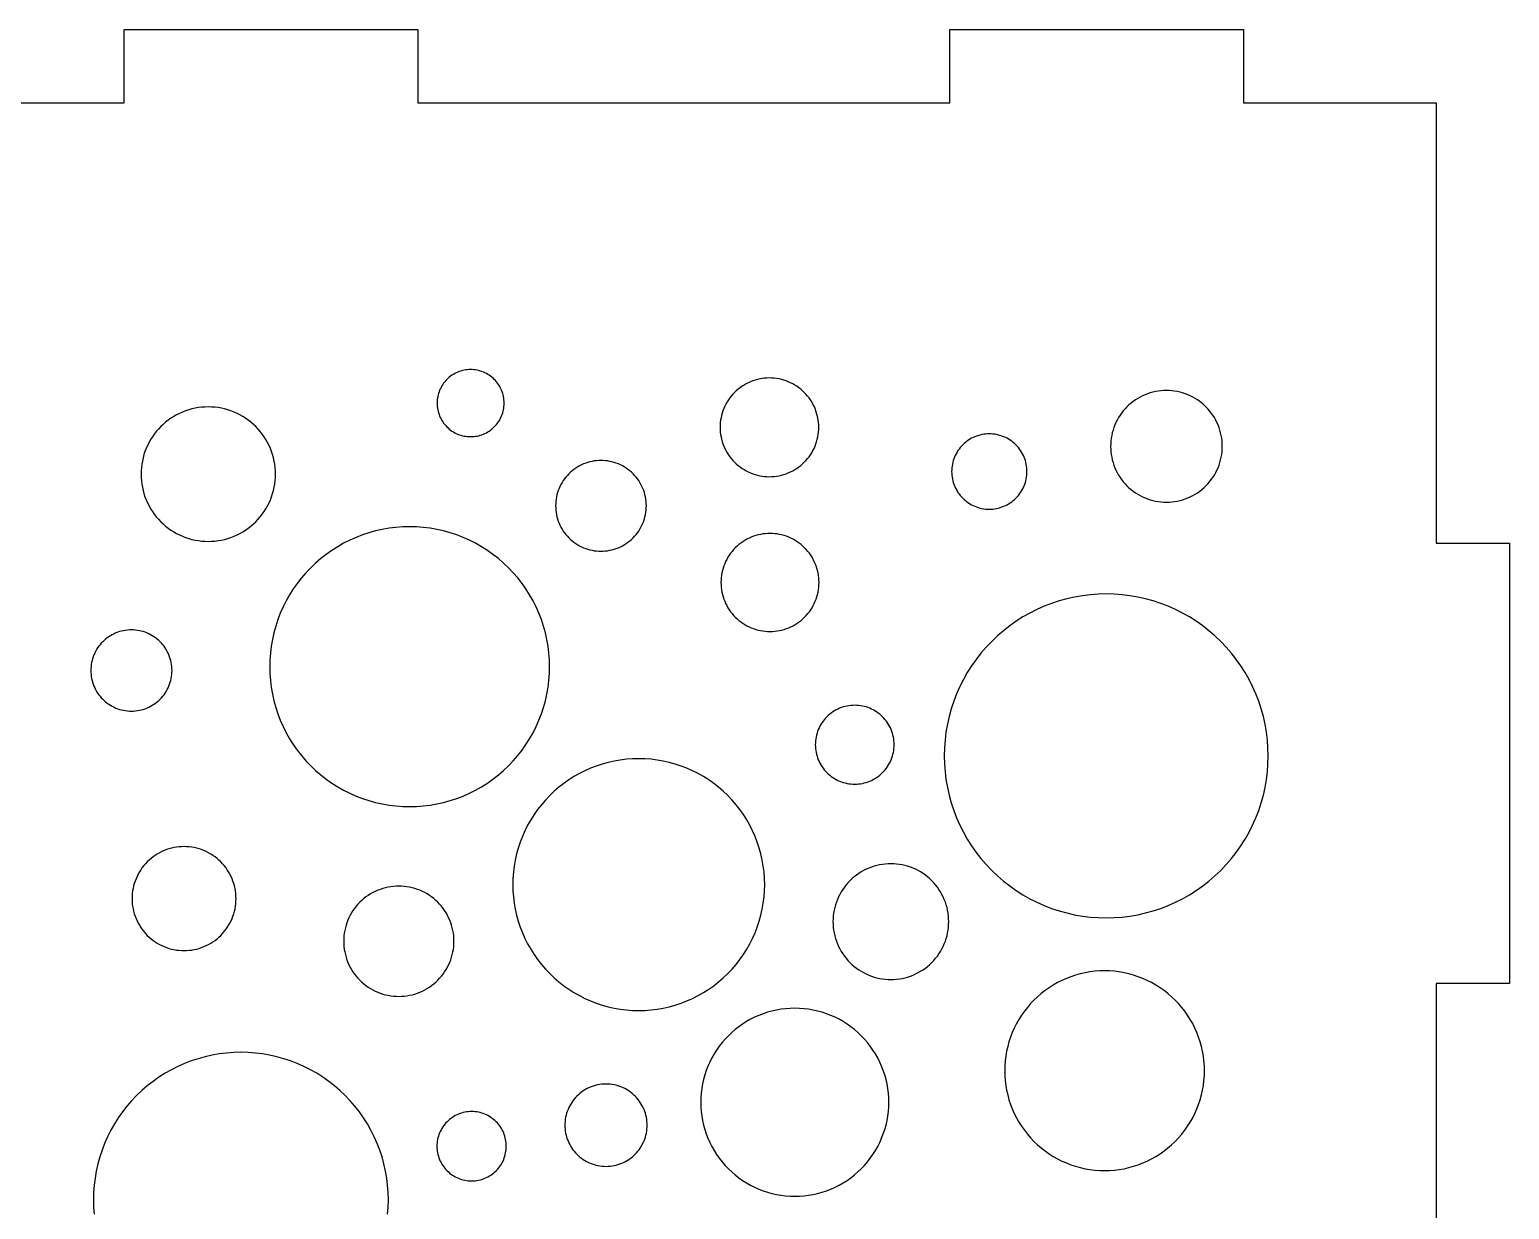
# Model space of a CAD drawing. Header units: millimetres. Extents: x 0 to 375, y -239 to 0.
# Drawn here: x 199.3 to 280, y -64.3 to 0 of the extents above; entities that cross this region are included whole.
import ezdxf

# ---------------------------------------------------------------- set-up
doc = ezdxf.new("R2010")
doc.units = ezdxf.units.MM
doc.layers.add('CUT', color=1, linetype='Continuous')

msp = doc.modelspace()

# ---------------------------------------------------------------- linework, layer by layer
at = {"layer": 'CUT'}
for points in [[(194, -4), (204.5, -4), (204.5, 0), (220.5, 0), (220.5, -4), (249.5, -4), (249.5, 0), (265.5, 0), (265.5, -4), (276, -4), (276, -28), (280, -28), (280, -52), (276, -52), (276, -76)], [(218.854, -64.58), (218.883, -64.186), (218.893, -63.792), (218.883, -63.397), (218.854, -63.004), (218.806, -62.612), (218.738, -62.223), (218.652, -61.838), (218.547, -61.458), (218.423, -61.083), (218.281, -60.715), (218.121, -60.355), (217.944, -60.002), (217.749, -59.659), (217.538, -59.325), (217.311, -59.003), (217.068, -58.692), (216.81, -58.393), (216.538, -58.107), (216.253, -57.835), (215.954, -57.577), (215.643, -57.335), (215.32, -57.107), (214.987, -56.896), (214.644, -56.702), (214.291, -56.525), (213.93, -56.365), (213.562, -56.223), (213.188, -56.099), (212.807, -55.994), (212.422, -55.907), (212.034, -55.84), (211.642, -55.791), (211.249, -55.762), (210.854, -55.753), (210.46, -55.762), (210.066, -55.791), (209.675, -55.84), (209.286, -55.907), (208.901, -55.994), (208.521, -56.099), (208.146, -56.223), (207.778, -56.365), (207.417, -56.525), (207.065, -56.702), (206.721, -56.896), (206.388, -57.107), (206.065, -57.335), (205.754, -57.577), (205.455, -57.835), (205.17, -58.107), (204.898, -58.393), (204.64, -58.692), (204.397, -59.003), (204.17, -59.325), (203.959, -59.659), (203.764, -60.002), (203.587, -60.355), (203.427, -60.715), (203.285, -61.083), (203.161, -61.458), (203.056, -61.838), (202.97, -62.223), (202.902, -62.612), (202.854, -63.004), (202.825, -63.397), (202.815, -63.792), (202.825, -64.186), (202.854, -64.58)]]:
    msp.add_lwpolyline(points, dxfattribs=at)
for points in [[(225.148, -20.808), (225.168, -20.72), (225.183, -20.632), (225.194, -20.543), (225.201, -20.453), (225.203, -20.363), (225.201, -20.274), (225.194, -20.184), (225.183, -20.095), (225.168, -20.007), (225.148, -19.919), (225.124, -19.833), (225.096, -19.748), (225.064, -19.664), (225.027, -19.582), (224.987, -19.502), (224.943, -19.424), (224.895, -19.348), (224.843, -19.275), (224.788, -19.204), (224.729, -19.136), (224.667, -19.071), (224.602, -19.009), (224.535, -18.95), (224.464, -18.895), (224.39, -18.844), (224.315, -18.796), (224.237, -18.751), (224.156, -18.711), (224.074, -18.675), (223.991, -18.642), (223.906, -18.614), (223.819, -18.59), (223.732, -18.571), (223.643, -18.555), (223.554, -18.544), (223.465, -18.538), (223.375, -18.535), (223.285, -18.538), (223.196, -18.544), (223.107, -18.555), (223.018, -18.571), (222.931, -18.59), (222.844, -18.614), (222.759, -18.642), (222.675, -18.675), (222.593, -18.711), (222.513, -18.751), (222.435, -18.796), (222.359, -18.844), (222.286, -18.895), (222.215, -18.95), (222.147, -19.009), (222.082, -19.071), (222.021, -19.136), (221.962, -19.204), (221.907, -19.275), (221.855, -19.348), (221.807, -19.424), (221.763, -19.502), (221.723, -19.582), (221.686, -19.664), (221.654, -19.748), (221.626, -19.833), (221.602, -19.919), (221.582, -20.007), (221.567, -20.095), (221.556, -20.184), (221.549, -20.274), (221.547, -20.363), (221.549, -20.453), (221.556, -20.543), (221.567, -20.632), (221.582, -20.72), (221.602, -20.808), (221.626, -20.894), (221.654, -20.979), (221.686, -21.063), (221.723, -21.145), (221.763, -21.225), (221.807, -21.303), (221.855, -21.379), (221.907, -21.452), (221.962, -21.523), (222.021, -21.591), (222.082, -21.656), (222.147, -21.718), (222.215, -21.776), (222.286, -21.832), (222.359, -21.883), (222.435, -21.931), (222.513, -21.976), (222.593, -22.016), (222.675, -22.052), (222.759, -22.084), (222.844, -22.113), (222.931, -22.137), (223.018, -22.156), (223.107, -22.172), (223.196, -22.183), (223.285, -22.189), (223.375, -22.191), (223.465, -22.189), (223.554, -22.183), (223.643, -22.172), (223.732, -22.156), (223.819, -22.137), (223.906, -22.113), (223.991, -22.084), (224.074, -22.052), (224.156, -22.016), (224.237, -21.976), (224.315, -21.931), (224.39, -21.883), (224.464, -21.832), (224.535, -21.776), (224.602, -21.718), (224.667, -21.656), (224.729, -21.591), (224.788, -21.523), (224.843, -21.452), (224.895, -21.379), (224.943, -21.303), (224.987, -21.225), (225.027, -21.145), (225.064, -21.063), (225.096, -20.979), (225.124, -20.894), (225.148, -20.808)], [(242.302, -22.208), (242.325, -22.077), (242.341, -21.946), (242.351, -21.815), (242.354, -21.683), (242.351, -21.551), (242.341, -21.419), (242.325, -21.288), (242.302, -21.158), (242.273, -21.029), (242.238, -20.902), (242.197, -20.777), (242.149, -20.653), (242.096, -20.533), (242.036, -20.415), (241.971, -20.3), (241.901, -20.188), (241.825, -20.08), (241.743, -19.976), (241.657, -19.876), (241.566, -19.781), (241.471, -19.69), (241.371, -19.603), (241.266, -19.522), (241.159, -19.446), (241.047, -19.376), (240.932, -19.31), (240.814, -19.251), (240.693, -19.198), (240.57, -19.15), (240.445, -19.109), (240.318, -19.073), (240.189, -19.045), (240.059, -19.022), (239.928, -19.006), (239.796, -18.996), (239.664, -18.993), (239.532, -18.996), (239.4, -19.006), (239.269, -19.022), (239.139, -19.045), (239.01, -19.073), (238.883, -19.109), (238.758, -19.15), (238.635, -19.198), (238.514, -19.251), (238.396, -19.31), (238.281, -19.376), (238.17, -19.446), (238.062, -19.522), (237.958, -19.603), (237.858, -19.69), (237.762, -19.781), (237.671, -19.876), (237.585, -19.976), (237.503, -20.08), (237.427, -20.188), (237.357, -20.3), (237.292, -20.415), (237.232, -20.533), (237.179, -20.653), (237.131, -20.777), (237.09, -20.902), (237.055, -21.029), (237.026, -21.158), (237.003, -21.288), (236.987, -21.419), (236.977, -21.551), (236.974, -21.683), (236.977, -21.815), (236.987, -21.946), (237.003, -22.077), (237.026, -22.208), (237.055, -22.336), (237.09, -22.464), (237.131, -22.589), (237.179, -22.712), (237.232, -22.833), (237.292, -22.951), (237.357, -23.066), (237.427, -23.177), (237.503, -23.285), (237.585, -23.389), (237.671, -23.489), (237.762, -23.585), (237.858, -23.676), (237.958, -23.762), (238.062, -23.843), (238.17, -23.919), (238.281, -23.99), (238.396, -24.055), (238.514, -24.114), (238.635, -24.168), (238.758, -24.216), (238.883, -24.257), (239.01, -24.292), (239.139, -24.321), (239.269, -24.344), (239.4, -24.36), (239.532, -24.37), (239.664, -24.373), (239.796, -24.37), (239.928, -24.36), (240.059, -24.344), (240.189, -24.321), (240.318, -24.292), (240.445, -24.257), (240.57, -24.216), (240.693, -24.168), (240.814, -24.114), (240.932, -24.055), (241.047, -23.99), (241.159, -23.919), (241.266, -23.843), (241.371, -23.762), (241.471, -23.676), (241.566, -23.585), (241.657, -23.489), (241.743, -23.389), (241.825, -23.285), (241.901, -23.177), (241.971, -23.066), (242.036, -22.951), (242.096, -22.833), (242.149, -22.712), (242.197, -22.589), (242.238, -22.464), (242.273, -22.336), (242.302, -22.208)], [(264.258, -23.458), (264.29, -23.312), (264.316, -23.165), (264.334, -23.017), (264.345, -22.868), (264.349, -22.719), (264.345, -22.569), (264.334, -22.42), (264.316, -22.272), (264.29, -22.125), (264.258, -21.979), (264.218, -21.835), (264.171, -21.693), (264.117, -21.554), (264.057, -21.417), (263.99, -21.284), (263.916, -21.154), (263.836, -21.028), (263.75, -20.906), (263.658, -20.788), (263.561, -20.675), (263.458, -20.566), (263.349, -20.463), (263.236, -20.366), (263.118, -20.274), (262.996, -20.188), (262.87, -20.108), (262.74, -20.034), (262.607, -19.967), (262.47, -19.907), (262.331, -19.853), (262.189, -19.806), (262.045, -19.766), (261.899, -19.734), (261.752, -19.708), (261.604, -19.69), (261.455, -19.679), (261.305, -19.675), (261.156, -19.679), (261.007, -19.69), (260.859, -19.708), (260.712, -19.734), (260.566, -19.766), (260.422, -19.806), (260.28, -19.853), (260.141, -19.907), (260.004, -19.967), (259.871, -20.034), (259.741, -20.108), (259.615, -20.188), (259.492, -20.274), (259.375, -20.366), (259.262, -20.463), (259.153, -20.566), (259.05, -20.675), (258.953, -20.788), (258.861, -20.906), (258.775, -21.028), (258.695, -21.154), (258.621, -21.284), (258.554, -21.417), (258.494, -21.554), (258.44, -21.693), (258.393, -21.835), (258.353, -21.979), (258.321, -22.125), (258.295, -22.272), (258.277, -22.42), (258.266, -22.569), (258.262, -22.719), (258.266, -22.868), (258.277, -23.017), (258.295, -23.165), (258.321, -23.312), (258.353, -23.458), (258.393, -23.602), (258.44, -23.744), (258.494, -23.883), (258.554, -24.02), (258.621, -24.153), (258.695, -24.283), (258.775, -24.409), (258.861, -24.531), (258.953, -24.649), (259.05, -24.762), (259.153, -24.871), (259.262, -24.974), (259.375, -25.071), (259.492, -25.163), (259.615, -25.249), (259.741, -25.329), (259.871, -25.403), (260.004, -25.47), (260.141, -25.53), (260.28, -25.584), (260.422, -25.631), (260.566, -25.671), (260.712, -25.703), (260.859, -25.729), (261.007, -25.747), (261.156, -25.758), (261.305, -25.762), (261.455, -25.758), (261.604, -25.747), (261.752, -25.729), (261.899, -25.703), (262.045, -25.671), (262.189, -25.631), (262.331, -25.584), (262.47, -25.53), (262.607, -25.47), (262.74, -25.403), (262.87, -25.329), (262.996, -25.249), (263.118, -25.163), (263.236, -25.071), (263.349, -24.974), (263.458, -24.871), (263.561, -24.762), (263.658, -24.649), (263.75, -24.531), (263.836, -24.409), (263.916, -24.283), (263.99, -24.153), (264.057, -24.02), (264.117, -23.883), (264.171, -23.744), (264.218, -23.602), (264.258, -23.458)], [(212.631, -25.125), (212.67, -24.949), (212.701, -24.772), (212.723, -24.593), (212.736, -24.414), (212.741, -24.234), (212.736, -24.055), (212.723, -23.875), (212.701, -23.697), (212.67, -23.52), (212.631, -23.344), (212.583, -23.171), (212.526, -23), (212.462, -22.832), (212.389, -22.668), (212.308, -22.507), (212.219, -22.351), (212.123, -22.199), (212.02, -22.052), (211.909, -21.91), (211.791, -21.774), (211.667, -21.644), (211.537, -21.52), (211.401, -21.402), (211.259, -21.292), (211.112, -21.188), (210.96, -21.092), (210.804, -21.003), (210.643, -20.922), (210.479, -20.849), (210.311, -20.785), (210.14, -20.728), (209.967, -20.68), (209.792, -20.641), (209.614, -20.61), (209.436, -20.588), (209.257, -20.575), (209.077, -20.571), (208.897, -20.575), (208.718, -20.588), (208.539, -20.61), (208.362, -20.641), (208.187, -20.68), (208.013, -20.728), (207.843, -20.785), (207.675, -20.849), (207.51, -20.922), (207.35, -21.003), (207.193, -21.092), (207.041, -21.188), (206.894, -21.292), (206.753, -21.402), (206.616, -21.52), (206.486, -21.644), (206.362, -21.774), (206.245, -21.91), (206.134, -22.052), (206.03, -22.199), (205.934, -22.351), (205.846, -22.507), (205.765, -22.668), (205.692, -22.832), (205.627, -23), (205.571, -23.171), (205.523, -23.344), (205.483, -23.52), (205.453, -23.697), (205.431, -23.875), (205.417, -24.055), (205.413, -24.234), (205.417, -24.414), (205.431, -24.593), (205.453, -24.772), (205.483, -24.949), (205.523, -25.125), (205.571, -25.298), (205.627, -25.469), (205.692, -25.636), (205.765, -25.801), (205.846, -25.961), (205.934, -26.118), (206.03, -26.27), (206.134, -26.417), (206.245, -26.559), (206.362, -26.695), (206.486, -26.825), (206.616, -26.949), (206.753, -27.066), (206.894, -27.177), (207.041, -27.281), (207.193, -27.377), (207.35, -27.465), (207.51, -27.546), (207.675, -27.619), (207.843, -27.684), (208.013, -27.74), (208.187, -27.788), (208.362, -27.828), (208.539, -27.858), (208.718, -27.88), (208.897, -27.894), (209.077, -27.898), (209.257, -27.894), (209.436, -27.88), (209.614, -27.858), (209.792, -27.828), (209.967, -27.788), (210.14, -27.74), (210.311, -27.684), (210.479, -27.619), (210.643, -27.546), (210.804, -27.465), (210.96, -27.377), (211.112, -27.281), (211.259, -27.177), (211.401, -27.066), (211.537, -26.949), (211.667, -26.825), (211.791, -26.695), (211.909, -26.559), (212.02, -26.417), (212.123, -26.27), (212.219, -26.118), (212.308, -25.961), (212.389, -25.801), (212.462, -25.636), (212.526, -25.469), (212.583, -25.298), (212.631, -25.125)], [(253.641, -24.591), (253.663, -24.493), (253.68, -24.394), (253.693, -24.294), (253.7, -24.193), (253.703, -24.093), (253.7, -23.992), (253.693, -23.891), (253.68, -23.791), (253.663, -23.692), (253.641, -23.594), (253.614, -23.497), (253.583, -23.401), (253.546, -23.307), (253.505, -23.215), (253.46, -23.125), (253.41, -23.037), (253.357, -22.952), (253.299, -22.87), (253.237, -22.79), (253.171, -22.714), (253.101, -22.641), (253.028, -22.572), (252.952, -22.506), (252.873, -22.444), (252.79, -22.386), (252.705, -22.332), (252.618, -22.282), (252.528, -22.237), (252.435, -22.196), (252.341, -22.16), (252.246, -22.128), (252.149, -22.101), (252.05, -22.079), (251.951, -22.062), (251.851, -22.05), (251.751, -22.042), (251.65, -22.04), (251.549, -22.042), (251.449, -22.05), (251.349, -22.062), (251.249, -22.079), (251.151, -22.101), (251.054, -22.128), (250.958, -22.16), (250.864, -22.196), (250.772, -22.237), (250.682, -22.282), (250.595, -22.332), (250.51, -22.386), (250.427, -22.444), (250.348, -22.506), (250.271, -22.572), (250.199, -22.641), (250.129, -22.714), (250.063, -22.79), (250.001, -22.87), (249.943, -22.952), (249.889, -23.037), (249.84, -23.125), (249.794, -23.215), (249.754, -23.307), (249.717, -23.401), (249.686, -23.497), (249.659, -23.594), (249.637, -23.692), (249.62, -23.791), (249.607, -23.891), (249.6, -23.992), (249.597, -24.093), (249.6, -24.193), (249.607, -24.294), (249.62, -24.394), (249.637, -24.493), (249.659, -24.591), (249.686, -24.688), (249.717, -24.784), (249.754, -24.878), (249.794, -24.97), (249.84, -25.06), (249.889, -25.148), (249.943, -25.233), (250.001, -25.315), (250.063, -25.395), (250.129, -25.471), (250.199, -25.544), (250.271, -25.613), (250.348, -25.679), (250.427, -25.741), (250.51, -25.799), (250.595, -25.853), (250.682, -25.903), (250.772, -25.948), (250.864, -25.989), (250.958, -26.025), (251.054, -26.057), (251.151, -26.084), (251.249, -26.106), (251.349, -26.123), (251.449, -26.135), (251.549, -26.143), (251.65, -26.145), (251.751, -26.143), (251.851, -26.135), (251.951, -26.123), (252.05, -26.106), (252.149, -26.084), (252.246, -26.057), (252.341, -26.025), (252.435, -25.989), (252.528, -25.948), (252.618, -25.903), (252.705, -25.853), (252.79, -25.799), (252.873, -25.741), (252.952, -25.679), (253.028, -25.613), (253.101, -25.544), (253.171, -25.471), (253.237, -25.395), (253.299, -25.315), (253.357, -25.233), (253.41, -25.148), (253.46, -25.06), (253.505, -24.97), (253.546, -24.878), (253.583, -24.784), (253.614, -24.688), (253.641, -24.591)], [(232.881, -26.562), (232.907, -26.443), (232.928, -26.324), (232.943, -26.203), (232.952, -26.082), (232.955, -25.961), (232.952, -25.84), (232.943, -25.719), (232.928, -25.598), (232.907, -25.479), (232.881, -25.36), (232.848, -25.243), (232.81, -25.128), (232.767, -25.015), (232.717, -24.904), (232.663, -24.796), (232.603, -24.69), (232.538, -24.588), (232.468, -24.488), (232.394, -24.393), (232.314, -24.301), (232.231, -24.213), (232.143, -24.129), (232.051, -24.05), (231.955, -23.975), (231.856, -23.906), (231.754, -23.841), (231.648, -23.781), (231.54, -23.726), (231.429, -23.677), (231.316, -23.633), (231.2, -23.595), (231.083, -23.563), (230.965, -23.536), (230.845, -23.516), (230.725, -23.501), (230.604, -23.492), (230.483, -23.489), (230.361, -23.492), (230.24, -23.501), (230.12, -23.516), (230, -23.536), (229.882, -23.563), (229.765, -23.595), (229.65, -23.633), (229.537, -23.677), (229.426, -23.726), (229.317, -23.781), (229.212, -23.841), (229.109, -23.906), (229.01, -23.975), (228.915, -24.05), (228.823, -24.129), (228.735, -24.213), (228.651, -24.301), (228.572, -24.393), (228.497, -24.488), (228.427, -24.588), (228.362, -24.69), (228.303, -24.796), (228.248, -24.904), (228.199, -25.015), (228.155, -25.128), (228.117, -25.243), (228.085, -25.36), (228.058, -25.479), (228.038, -25.598), (228.023, -25.719), (228.014, -25.84), (228.011, -25.961), (228.014, -26.082), (228.023, -26.203), (228.038, -26.324), (228.058, -26.443), (228.085, -26.562), (228.117, -26.679), (228.155, -26.794), (228.199, -26.907), (228.248, -27.018), (228.303, -27.126), (228.362, -27.232), (228.427, -27.334), (228.497, -27.434), (228.572, -27.529), (228.651, -27.621), (228.735, -27.709), (228.823, -27.793), (228.915, -27.872), (229.01, -27.946), (229.109, -28.016), (229.212, -28.081), (229.317, -28.141), (229.426, -28.196), (229.537, -28.245), (229.65, -28.288), (229.765, -28.327), (229.882, -28.359), (230, -28.385), (230.12, -28.406), (230.24, -28.421), (230.361, -28.43), (230.483, -28.433), (230.604, -28.43), (230.725, -28.421), (230.845, -28.406), (230.965, -28.385), (231.083, -28.359), (231.2, -28.327), (231.316, -28.288), (231.429, -28.245), (231.54, -28.196), (231.648, -28.141), (231.754, -28.081), (231.856, -28.016), (231.955, -27.946), (232.051, -27.872), (232.143, -27.793), (232.231, -27.709), (232.314, -27.621), (232.394, -27.529), (232.468, -27.434), (232.538, -27.334), (232.603, -27.232), (232.663, -27.126), (232.717, -27.018), (232.767, -26.907), (232.81, -26.794), (232.848, -26.679), (232.881, -26.562)], [(227.533, -36.221), (227.597, -35.852), (227.643, -35.481), (227.67, -35.107), (227.679, -34.733), (227.67, -34.359), (227.643, -33.985), (227.597, -33.614), (227.533, -33.245), (227.451, -32.879), (227.351, -32.519), (227.234, -32.163), (227.099, -31.814), (226.947, -31.471), (226.779, -31.137), (226.594, -30.811), (226.394, -30.495), (226.178, -30.189), (225.948, -29.894), (225.703, -29.61), (225.445, -29.339), (225.174, -29.081), (224.891, -28.836), (224.595, -28.606), (224.289, -28.39), (223.973, -28.19), (223.647, -28.006), (223.313, -27.837), (222.971, -27.685), (222.621, -27.551), (222.266, -27.433), (221.905, -27.333), (221.54, -27.251), (221.171, -27.187), (220.799, -27.142), (220.426, -27.114), (220.051, -27.105), (219.677, -27.114), (219.304, -27.142), (218.932, -27.187), (218.563, -27.251), (218.198, -27.333), (217.837, -27.433), (217.482, -27.551), (217.132, -27.685), (216.79, -27.837), (216.456, -28.006), (216.13, -28.19), (215.813, -28.39), (215.507, -28.606), (215.212, -28.836), (214.929, -29.081), (214.658, -29.339), (214.399, -29.61), (214.155, -29.894), (213.924, -30.189), (213.709, -30.495), (213.509, -30.811), (213.324, -31.137), (213.156, -31.471), (213.004, -31.814), (212.869, -32.163), (212.752, -32.519), (212.652, -32.879), (212.57, -33.245), (212.506, -33.614), (212.46, -33.985), (212.432, -34.359), (212.423, -34.733), (212.432, -35.107), (212.46, -35.481), (212.506, -35.852), (212.57, -36.221), (212.652, -36.586), (212.752, -36.947), (212.869, -37.303), (213.004, -37.652), (213.156, -37.994), (213.324, -38.329), (213.509, -38.655), (213.709, -38.971), (213.924, -39.277), (214.155, -39.572), (214.399, -39.856), (214.658, -40.127), (214.929, -40.385), (215.212, -40.629), (215.507, -40.86), (215.813, -41.075), (216.13, -41.276), (216.456, -41.46), (216.79, -41.629), (217.132, -41.78), (217.482, -41.915), (217.837, -42.033), (218.198, -42.132), (218.563, -42.214), (218.932, -42.278), (219.304, -42.324), (219.677, -42.352), (220.051, -42.361), (220.426, -42.352), (220.799, -42.324), (221.171, -42.278), (221.54, -42.214), (221.905, -42.132), (222.266, -42.033), (222.621, -41.915), (222.971, -41.78), (223.313, -41.629), (223.647, -41.46), (223.973, -41.276), (224.289, -41.075), (224.595, -40.86), (224.891, -40.629), (225.174, -40.385), (225.445, -40.127), (225.703, -39.856), (225.948, -39.572), (226.178, -39.277), (226.394, -38.971), (226.594, -38.655), (226.779, -38.329), (226.947, -37.994), (227.099, -37.652), (227.234, -37.303), (227.351, -36.947), (227.451, -36.586), (227.533, -36.221)], [(242.287, -30.79), (242.316, -30.662), (242.338, -30.533), (242.354, -30.403), (242.364, -30.272), (242.367, -30.141), (242.364, -30.009), (242.354, -29.879), (242.338, -29.748), (242.316, -29.619), (242.287, -29.491), (242.252, -29.365), (242.211, -29.24), (242.164, -29.118), (242.111, -28.998), (242.052, -28.881), (241.987, -28.767), (241.917, -28.656), (241.841, -28.549), (241.761, -28.445), (241.675, -28.346), (241.585, -28.251), (241.49, -28.16), (241.39, -28.075), (241.287, -27.994), (241.18, -27.918), (241.069, -27.848), (240.955, -27.784), (240.837, -27.725), (240.718, -27.672), (240.595, -27.624), (240.471, -27.583), (240.344, -27.548), (240.216, -27.519), (240.087, -27.497), (239.957, -27.481), (239.826, -27.471), (239.695, -27.468), (239.564, -27.471), (239.433, -27.481), (239.303, -27.497), (239.173, -27.519), (239.045, -27.548), (238.919, -27.583), (238.794, -27.624), (238.672, -27.672), (238.552, -27.725), (238.435, -27.784), (238.321, -27.848), (238.21, -27.918), (238.103, -27.994), (237.999, -28.075), (237.9, -28.16), (237.805, -28.251), (237.715, -28.346), (237.629, -28.445), (237.548, -28.549), (237.473, -28.656), (237.403, -28.767), (237.338, -28.881), (237.279, -28.998), (237.226, -29.118), (237.179, -29.24), (237.137, -29.365), (237.102, -29.491), (237.074, -29.619), (237.051, -29.748), (237.035, -29.879), (237.026, -30.009), (237.022, -30.141), (237.026, -30.272), (237.035, -30.403), (237.051, -30.533), (237.074, -30.662), (237.102, -30.79), (237.137, -30.916), (237.179, -31.041), (237.226, -31.163), (237.279, -31.283), (237.338, -31.4), (237.403, -31.515), (237.473, -31.625), (237.548, -31.733), (237.629, -31.836), (237.715, -31.935), (237.805, -32.03), (237.9, -32.121), (237.999, -32.206), (238.103, -32.287), (238.21, -32.363), (238.321, -32.433), (238.435, -32.497), (238.552, -32.556), (238.672, -32.61), (238.794, -32.657), (238.919, -32.698), (239.045, -32.733), (239.173, -32.762), (239.303, -32.784), (239.433, -32.8), (239.564, -32.81), (239.695, -32.813), (239.826, -32.81), (239.957, -32.8), (240.087, -32.784), (240.216, -32.762), (240.344, -32.733), (240.471, -32.698), (240.595, -32.657), (240.718, -32.61), (240.837, -32.556), (240.955, -32.497), (241.069, -32.433), (241.18, -32.363), (241.287, -32.287), (241.39, -32.206), (241.49, -32.121), (241.585, -32.03), (241.675, -31.935), (241.761, -31.836), (241.841, -31.733), (241.917, -31.625), (241.987, -31.515), (242.052, -31.4), (242.111, -31.283), (242.164, -31.163), (242.211, -31.041), (242.252, -30.916), (242.287, -30.79)], [(266.682, -41.316), (266.756, -40.889), (266.809, -40.459), (266.841, -40.027), (266.852, -39.593), (266.841, -39.16), (266.809, -38.728), (266.756, -38.298), (266.682, -37.871), (266.587, -37.448), (266.472, -37.03), (266.336, -36.619), (266.18, -36.215), (266.004, -35.818), (265.809, -35.431), (265.596, -35.054), (265.364, -34.688), (265.114, -34.334), (264.848, -33.992), (264.564, -33.664), (264.266, -33.35), (263.952, -33.051), (263.624, -32.768), (263.282, -32.502), (262.928, -32.252), (262.562, -32.02), (262.184, -31.807), (261.797, -31.612), (261.401, -31.436), (260.997, -31.28), (260.585, -31.144), (260.168, -31.029), (259.745, -30.934), (259.318, -30.86), (258.888, -30.807), (258.456, -30.775), (258.022, -30.764), (257.589, -30.775), (257.157, -30.807), (256.727, -30.86), (256.3, -30.934), (255.877, -31.029), (255.459, -31.144), (255.048, -31.28), (254.643, -31.436), (254.247, -31.612), (253.86, -31.807), (253.483, -32.02), (253.117, -32.252), (252.763, -32.502), (252.421, -32.768), (252.093, -33.051), (251.779, -33.35), (251.48, -33.664), (251.197, -33.992), (250.93, -34.334), (250.681, -34.688), (250.449, -35.054), (250.235, -35.431), (250.041, -35.818), (249.865, -36.215), (249.709, -36.619), (249.573, -37.03), (249.457, -37.448), (249.363, -37.871), (249.288, -38.298), (249.235, -38.728), (249.204, -39.16), (249.193, -39.593), (249.204, -40.027), (249.235, -40.459), (249.288, -40.889), (249.363, -41.316), (249.457, -41.739), (249.573, -42.157), (249.709, -42.568), (249.865, -42.972), (250.041, -43.369), (250.235, -43.756), (250.449, -44.133), (250.681, -44.499), (250.93, -44.853), (251.197, -45.195), (251.48, -45.523), (251.779, -45.837), (252.093, -46.136), (252.421, -46.419), (252.763, -46.685), (253.117, -46.935), (253.483, -47.167), (253.86, -47.38), (254.247, -47.575), (254.643, -47.751), (255.048, -47.907), (255.459, -48.043), (255.877, -48.158), (256.3, -48.253), (256.727, -48.327), (257.157, -48.38), (257.589, -48.412), (258.022, -48.423), (258.456, -48.412), (258.888, -48.38), (259.318, -48.327), (259.745, -48.253), (260.168, -48.158), (260.585, -48.043), (260.997, -47.907), (261.401, -47.751), (261.797, -47.575), (262.184, -47.38), (262.562, -47.167), (262.928, -46.935), (263.282, -46.685), (263.624, -46.419), (263.952, -46.136), (264.266, -45.837), (264.564, -45.523), (264.848, -45.195), (265.114, -44.853), (265.364, -44.499), (265.596, -44.133), (265.809, -43.756), (266.004, -43.369), (266.18, -42.972), (266.336, -42.568), (266.472, -42.157), (266.587, -41.739), (266.682, -41.316)], [(207.057, -35.37), (207.076, -35.263), (207.089, -35.155), (207.097, -35.047), (207.1, -34.938), (207.097, -34.83), (207.089, -34.721), (207.076, -34.613), (207.057, -34.506), (207.034, -34.4), (207.005, -34.296), (206.971, -34.193), (206.932, -34.091), (206.888, -33.992), (206.839, -33.895), (206.785, -33.8), (206.727, -33.709), (206.664, -33.62), (206.598, -33.534), (206.527, -33.452), (206.452, -33.373), (206.373, -33.298), (206.291, -33.227), (206.205, -33.16), (206.116, -33.098), (206.025, -33.04), (205.93, -32.986), (205.833, -32.937), (205.734, -32.893), (205.632, -32.854), (205.529, -32.82), (205.425, -32.791), (205.319, -32.767), (205.212, -32.749), (205.104, -32.736), (204.995, -32.728), (204.887, -32.725), (204.778, -32.728), (204.67, -32.736), (204.562, -32.749), (204.455, -32.767), (204.349, -32.791), (204.244, -32.82), (204.141, -32.854), (204.04, -32.893), (203.941, -32.937), (203.843, -32.986), (203.749, -33.04), (203.657, -33.098), (203.568, -33.16), (203.483, -33.227), (203.4, -33.298), (203.322, -33.373), (203.247, -33.452), (203.176, -33.534), (203.109, -33.62), (203.047, -33.709), (202.988, -33.8), (202.935, -33.895), (202.886, -33.992), (202.842, -34.091), (202.803, -34.193), (202.769, -34.296), (202.74, -34.4), (202.716, -34.506), (202.698, -34.613), (202.684, -34.721), (202.676, -34.83), (202.674, -34.938), (202.676, -35.047), (202.684, -35.155), (202.698, -35.263), (202.716, -35.37), (202.74, -35.476), (202.769, -35.581), (202.803, -35.684), (202.842, -35.785), (202.886, -35.884), (202.935, -35.981), (202.988, -36.076), (203.047, -36.168), (203.109, -36.257), (203.176, -36.342), (203.247, -36.424), (203.322, -36.503), (203.4, -36.578), (203.483, -36.649), (203.568, -36.716), (203.657, -36.778), (203.749, -36.836), (203.843, -36.89), (203.941, -36.939), (204.04, -36.983), (204.141, -37.022), (204.244, -37.056), (204.349, -37.085), (204.455, -37.109), (204.562, -37.127), (204.67, -37.141), (204.778, -37.149), (204.887, -37.151), (204.995, -37.149), (205.104, -37.141), (205.212, -37.127), (205.319, -37.109), (205.425, -37.085), (205.529, -37.056), (205.632, -37.022), (205.734, -36.983), (205.833, -36.939), (205.93, -36.89), (206.025, -36.836), (206.116, -36.778), (206.205, -36.716), (206.291, -36.649), (206.373, -36.578), (206.452, -36.503), (206.527, -36.424), (206.598, -36.342), (206.664, -36.257), (206.727, -36.168), (206.785, -36.076), (206.839, -35.981), (206.888, -35.884), (206.932, -35.785), (206.971, -35.684), (207.005, -35.581), (207.034, -35.476), (207.057, -35.37)], [(246.422, -39.403), (246.44, -39.3), (246.453, -39.195), (246.461, -39.09), (246.463, -38.984), (246.461, -38.879), (246.453, -38.774), (246.44, -38.669), (246.422, -38.565), (246.399, -38.462), (246.371, -38.361), (246.338, -38.26), (246.3, -38.162), (246.257, -38.066), (246.21, -37.971), (246.158, -37.88), (246.101, -37.791), (246.04, -37.704), (245.976, -37.621), (245.907, -37.541), (245.834, -37.465), (245.758, -37.392), (245.678, -37.323), (245.595, -37.259), (245.508, -37.198), (245.419, -37.141), (245.328, -37.089), (245.233, -37.042), (245.137, -36.999), (245.039, -36.961), (244.938, -36.928), (244.837, -36.9), (244.734, -36.877), (244.63, -36.859), (244.525, -36.846), (244.42, -36.838), (244.315, -36.836), (244.209, -36.838), (244.104, -36.846), (243.999, -36.859), (243.896, -36.877), (243.793, -36.9), (243.691, -36.928), (243.591, -36.961), (243.493, -36.999), (243.396, -37.042), (243.302, -37.089), (243.21, -37.141), (243.121, -37.198), (243.035, -37.259), (242.952, -37.323), (242.872, -37.392), (242.795, -37.465), (242.723, -37.541), (242.654, -37.621), (242.589, -37.704), (242.528, -37.791), (242.472, -37.88), (242.42, -37.971), (242.372, -38.066), (242.33, -38.162), (242.292, -38.26), (242.259, -38.361), (242.231, -38.462), (242.207, -38.565), (242.189, -38.669), (242.177, -38.774), (242.169, -38.879), (242.166, -38.984), (242.169, -39.09), (242.177, -39.195), (242.189, -39.3), (242.207, -39.403), (242.231, -39.506), (242.259, -39.608), (242.292, -39.708), (242.33, -39.806), (242.372, -39.903), (242.42, -39.997), (242.472, -40.089), (242.528, -40.178), (242.589, -40.264), (242.654, -40.347), (242.723, -40.427), (242.795, -40.504), (242.872, -40.576), (242.952, -40.645), (243.035, -40.71), (243.121, -40.771), (243.21, -40.827), (243.302, -40.879), (243.396, -40.927), (243.493, -40.969), (243.591, -41.007), (243.691, -41.04), (243.793, -41.068), (243.896, -41.092), (243.999, -41.11), (244.104, -41.122), (244.209, -41.13), (244.315, -41.133), (244.42, -41.13), (244.525, -41.122), (244.63, -41.11), (244.734, -41.092), (244.837, -41.068), (244.938, -41.04), (245.039, -41.007), (245.137, -40.969), (245.233, -40.927), (245.328, -40.879), (245.419, -40.827), (245.508, -40.771), (245.595, -40.71), (245.678, -40.645), (245.758, -40.576), (245.834, -40.504), (245.907, -40.427), (245.976, -40.347), (246.04, -40.264), (246.101, -40.178), (246.158, -40.089), (246.21, -39.997), (246.257, -39.903), (246.3, -39.806), (246.338, -39.708), (246.371, -39.608), (246.399, -39.506), (246.422, -39.403)], [(239.199, -48.277), (239.273, -47.948), (239.33, -47.616), (239.372, -47.282), (239.397, -46.946), (239.405, -46.609), (239.397, -46.272), (239.372, -45.936), (239.33, -45.602), (239.273, -45.27), (239.199, -44.941), (239.109, -44.617), (239.004, -44.297), (238.882, -43.982), (238.746, -43.674), (238.594, -43.373), (238.428, -43.08), (238.248, -42.795), (238.054, -42.52), (237.847, -42.254), (237.627, -41.999), (237.394, -41.755), (237.15, -41.523), (236.895, -41.303), (236.629, -41.095), (236.354, -40.901), (236.069, -40.721), (235.776, -40.555), (235.475, -40.404), (235.167, -40.267), (234.853, -40.146), (234.533, -40.04), (234.208, -39.95), (233.879, -39.876), (233.547, -39.819), (233.213, -39.778), (232.877, -39.753), (232.54, -39.745), (232.203, -39.753), (231.867, -39.778), (231.533, -39.819), (231.201, -39.876), (230.872, -39.95), (230.547, -40.04), (230.227, -40.146), (229.913, -40.267), (229.605, -40.404), (229.304, -40.555), (229.011, -40.721), (228.726, -40.901), (228.451, -41.095), (228.185, -41.303), (227.93, -41.523), (227.686, -41.755), (227.454, -41.999), (227.234, -42.254), (227.026, -42.52), (226.832, -42.795), (226.652, -43.08), (226.486, -43.373), (226.335, -43.674), (226.198, -43.982), (226.077, -44.297), (225.971, -44.617), (225.881, -44.941), (225.807, -45.27), (225.75, -45.602), (225.709, -45.936), (225.684, -46.272), (225.675, -46.609), (225.684, -46.946), (225.709, -47.282), (225.75, -47.616), (225.807, -47.948), (225.881, -48.277), (225.971, -48.602), (226.077, -48.922), (226.198, -49.236), (226.335, -49.544), (226.486, -49.845), (226.652, -50.138), (226.832, -50.423), (227.026, -50.699), (227.234, -50.964), (227.454, -51.219), (227.686, -51.463), (227.93, -51.696), (228.185, -51.916), (228.451, -52.123), (228.726, -52.317), (229.011, -52.497), (229.304, -52.663), (229.605, -52.815), (229.913, -52.951), (230.227, -53.073), (230.547, -53.178), (230.872, -53.268), (231.201, -53.342), (231.533, -53.4), (231.867, -53.441), (232.203, -53.466), (232.54, -53.474), (232.877, -53.466), (233.213, -53.441), (233.547, -53.4), (233.879, -53.342), (234.208, -53.268), (234.533, -53.178), (234.853, -53.073), (235.167, -52.951), (235.475, -52.815), (235.776, -52.663), (236.069, -52.497), (236.354, -52.317), (236.629, -52.123), (236.895, -51.916), (237.15, -51.696), (237.394, -51.463), (237.627, -51.219), (237.847, -50.964), (238.054, -50.699), (238.248, -50.423), (238.428, -50.138), (238.594, -49.845), (238.746, -49.544), (238.882, -49.236), (239.004, -48.922), (239.109, -48.602), (239.199, -48.277)], [(210.535, -47.926), (210.559, -47.789), (210.576, -47.651), (210.586, -47.512), (210.589, -47.373), (210.586, -47.234), (210.576, -47.095), (210.559, -46.957), (210.535, -46.82), (210.505, -46.684), (210.467, -46.55), (210.424, -46.418), (210.374, -46.289), (210.317, -46.161), (210.255, -46.037), (210.186, -45.916), (210.112, -45.799), (210.032, -45.685), (209.946, -45.575), (209.855, -45.47), (209.759, -45.369), (209.659, -45.273), (209.553, -45.183), (209.444, -45.097), (209.33, -45.017), (209.213, -44.942), (209.092, -44.874), (208.967, -44.811), (208.84, -44.755), (208.71, -44.705), (208.578, -44.661), (208.444, -44.624), (208.309, -44.594), (208.172, -44.57), (208.034, -44.553), (207.895, -44.543), (207.756, -44.539), (207.617, -44.543), (207.478, -44.553), (207.34, -44.57), (207.203, -44.594), (207.067, -44.624), (206.933, -44.661), (206.801, -44.705), (206.671, -44.755), (206.544, -44.811), (206.42, -44.874), (206.299, -44.942), (206.182, -45.017), (206.068, -45.097), (205.958, -45.183), (205.853, -45.273), (205.752, -45.369), (205.656, -45.47), (205.565, -45.575), (205.48, -45.685), (205.4, -45.799), (205.325, -45.916), (205.257, -46.037), (205.194, -46.161), (205.138, -46.289), (205.088, -46.418), (205.044, -46.55), (205.007, -46.684), (204.977, -46.82), (204.953, -46.957), (204.936, -47.095), (204.926, -47.234), (204.922, -47.373), (204.926, -47.512), (204.936, -47.651), (204.953, -47.789), (204.977, -47.926), (205.007, -48.061), (205.044, -48.196), (205.088, -48.328), (205.138, -48.457), (205.194, -48.584), (205.257, -48.709), (205.325, -48.83), (205.4, -48.947), (205.48, -49.061), (205.565, -49.171), (205.656, -49.276), (205.752, -49.377), (205.853, -49.473), (205.958, -49.563), (206.068, -49.649), (206.182, -49.729), (206.299, -49.803), (206.42, -49.872), (206.544, -49.934), (206.671, -49.991), (206.801, -50.041), (206.933, -50.085), (207.067, -50.122), (207.203, -50.152), (207.34, -50.176), (207.478, -50.193), (207.617, -50.203), (207.756, -50.207), (207.895, -50.203), (208.034, -50.193), (208.172, -50.176), (208.309, -50.152), (208.444, -50.122), (208.578, -50.085), (208.71, -50.041), (208.84, -49.991), (208.967, -49.934), (209.092, -49.872), (209.213, -49.803), (209.33, -49.729), (209.444, -49.649), (209.553, -49.563), (209.659, -49.473), (209.759, -49.377), (209.855, -49.276), (209.946, -49.171), (210.032, -49.061), (210.112, -48.947), (210.186, -48.83), (210.255, -48.709), (210.317, -48.584), (210.374, -48.457), (210.424, -48.328), (210.467, -48.196), (210.505, -48.061), (210.535, -47.926)], [(249.344, -49.394), (249.377, -49.243), (249.404, -49.091), (249.423, -48.937), (249.434, -48.783), (249.438, -48.628), (249.434, -48.473), (249.423, -48.319), (249.404, -48.165), (249.377, -48.012), (249.344, -47.861), (249.302, -47.712), (249.254, -47.565), (249.198, -47.421), (249.135, -47.279), (249.066, -47.141), (248.989, -47.006), (248.906, -46.875), (248.817, -46.749), (248.722, -46.627), (248.621, -46.509), (248.514, -46.397), (248.402, -46.29), (248.285, -46.189), (248.163, -46.094), (248.036, -46.005), (247.905, -45.922), (247.77, -45.846), (247.632, -45.776), (247.491, -45.713), (247.346, -45.658), (247.199, -45.609), (247.05, -45.568), (246.899, -45.534), (246.746, -45.507), (246.593, -45.488), (246.438, -45.477), (246.283, -45.473), (246.129, -45.477), (245.974, -45.488), (245.821, -45.507), (245.668, -45.534), (245.517, -45.568), (245.368, -45.609), (245.221, -45.658), (245.076, -45.713), (244.935, -45.776), (244.796, -45.846), (244.662, -45.922), (244.531, -46.005), (244.404, -46.094), (244.282, -46.189), (244.165, -46.29), (244.053, -46.397), (243.946, -46.509), (243.845, -46.627), (243.75, -46.749), (243.66, -46.875), (243.578, -47.006), (243.501, -47.141), (243.432, -47.279), (243.369, -47.421), (243.313, -47.565), (243.265, -47.712), (243.223, -47.861), (243.189, -48.012), (243.163, -48.165), (243.144, -48.319), (243.133, -48.473), (243.129, -48.628), (243.133, -48.783), (243.144, -48.937), (243.163, -49.091), (243.189, -49.243), (243.223, -49.394), (243.265, -49.544), (243.313, -49.691), (243.369, -49.835), (243.432, -49.977), (243.501, -50.115), (243.578, -50.25), (243.66, -50.381), (243.75, -50.507), (243.845, -50.629), (243.946, -50.746), (244.053, -50.859), (244.165, -50.965), (244.282, -51.066), (244.404, -51.162), (244.531, -51.251), (244.662, -51.334), (244.796, -51.41), (244.935, -51.48), (245.076, -51.542), (245.221, -51.598), (245.368, -51.647), (245.517, -51.688), (245.668, -51.722), (245.821, -51.748), (245.974, -51.767), (246.129, -51.779), (246.283, -51.783), (246.438, -51.779), (246.593, -51.767), (246.746, -51.748), (246.899, -51.722), (247.05, -51.688), (247.199, -51.647), (247.346, -51.598), (247.491, -51.542), (247.632, -51.48), (247.77, -51.41), (247.905, -51.334), (248.036, -51.251), (248.163, -51.162), (248.285, -51.066), (248.402, -50.965), (248.514, -50.859), (248.621, -50.746), (248.722, -50.629), (248.817, -50.507), (248.906, -50.381), (248.989, -50.25), (249.066, -50.115), (249.135, -49.977), (249.198, -49.835), (249.254, -49.691), (249.302, -49.544), (249.344, -49.394)], [(222.378, -50.428), (222.41, -50.284), (222.435, -50.139), (222.453, -49.993), (222.464, -49.846), (222.468, -49.698), (222.464, -49.551), (222.453, -49.404), (222.435, -49.257), (222.41, -49.112), (222.378, -48.968), (222.338, -48.826), (222.292, -48.686), (222.239, -48.548), (222.179, -48.413), (222.113, -48.282), (222.04, -48.153), (221.961, -48.029), (221.876, -47.908), (221.786, -47.792), (221.689, -47.68), (221.588, -47.573), (221.481, -47.472), (221.369, -47.375), (221.253, -47.284), (221.132, -47.2), (221.008, -47.121), (220.879, -47.048), (220.748, -46.982), (220.613, -46.922), (220.475, -46.869), (220.335, -46.822), (220.193, -46.783), (220.049, -46.751), (219.904, -46.726), (219.757, -46.708), (219.61, -46.697), (219.463, -46.693), (219.315, -46.697), (219.168, -46.708), (219.022, -46.726), (218.877, -46.751), (218.733, -46.783), (218.591, -46.822), (218.451, -46.869), (218.313, -46.922), (218.178, -46.982), (218.046, -47.048), (217.918, -47.121), (217.793, -47.2), (217.673, -47.284), (217.557, -47.375), (217.445, -47.472), (217.338, -47.573), (217.236, -47.68), (217.14, -47.792), (217.049, -47.908), (216.964, -48.029), (216.885, -48.153), (216.813, -48.282), (216.746, -48.413), (216.687, -48.548), (216.634, -48.686), (216.587, -48.826), (216.548, -48.968), (216.516, -49.112), (216.49, -49.257), (216.472, -49.404), (216.462, -49.551), (216.458, -49.698), (216.462, -49.846), (216.472, -49.993), (216.49, -50.139), (216.516, -50.284), (216.548, -50.428), (216.587, -50.57), (216.634, -50.71), (216.687, -50.848), (216.746, -50.983), (216.813, -51.115), (216.885, -51.243), (216.964, -51.368), (217.049, -51.488), (217.14, -51.604), (217.236, -51.716), (217.338, -51.823), (217.445, -51.925), (217.557, -52.021), (217.673, -52.112), (217.793, -52.197), (217.918, -52.276), (218.046, -52.348), (218.178, -52.415), (218.313, -52.474), (218.451, -52.527), (218.591, -52.574), (218.733, -52.613), (218.877, -52.645), (219.022, -52.671), (219.168, -52.689), (219.315, -52.699), (219.463, -52.703), (219.61, -52.699), (219.757, -52.689), (219.904, -52.671), (220.049, -52.645), (220.193, -52.613), (220.335, -52.574), (220.475, -52.527), (220.613, -52.474), (220.748, -52.415), (220.879, -52.348), (221.008, -52.276), (221.132, -52.197), (221.253, -52.112), (221.369, -52.021), (221.481, -51.925), (221.588, -51.823), (221.689, -51.716), (221.786, -51.604), (221.876, -51.488), (221.961, -51.368), (222.04, -51.243), (222.113, -51.115), (222.179, -50.983), (222.239, -50.848), (222.292, -50.71), (222.338, -50.57), (222.378, -50.428)], [(263.215, -58.079), (263.273, -57.818), (263.319, -57.555), (263.352, -57.289), (263.372, -57.023), (263.378, -56.756), (263.372, -56.489), (263.352, -56.222), (263.319, -55.957), (263.273, -55.694), (263.215, -55.433), (263.144, -55.175), (263.06, -54.922), (262.964, -54.672), (262.855, -54.428), (262.735, -54.189), (262.603, -53.957), (262.46, -53.731), (262.307, -53.512), (262.142, -53.302), (261.968, -53.099), (261.783, -52.906), (261.59, -52.722), (261.387, -52.547), (261.177, -52.383), (260.958, -52.229), (260.732, -52.086), (260.5, -51.954), (260.261, -51.834), (260.017, -51.726), (259.768, -51.629), (259.514, -51.546), (259.256, -51.474), (258.996, -51.416), (258.732, -51.37), (258.467, -51.337), (258.2, -51.318), (257.933, -51.311), (257.666, -51.318), (257.4, -51.337), (257.134, -51.37), (256.871, -51.416), (256.61, -51.474), (256.353, -51.546), (256.099, -51.629), (255.85, -51.726), (255.605, -51.834), (255.367, -51.954), (255.134, -52.086), (254.908, -52.229), (254.69, -52.383), (254.479, -52.547), (254.277, -52.722), (254.083, -52.906), (253.899, -53.099), (253.724, -53.302), (253.56, -53.512), (253.406, -53.731), (253.263, -53.957), (253.131, -54.189), (253.011, -54.428), (252.903, -54.672), (252.807, -54.922), (252.723, -55.175), (252.652, -55.433), (252.593, -55.694), (252.547, -55.957), (252.515, -56.222), (252.495, -56.489), (252.489, -56.756), (252.495, -57.023), (252.515, -57.289), (252.547, -57.555), (252.593, -57.818), (252.652, -58.079), (252.723, -58.336), (252.807, -58.59), (252.903, -58.839), (253.011, -59.084), (253.131, -59.322), (253.263, -59.555), (253.406, -59.781), (253.56, -59.999), (253.724, -60.21), (253.899, -60.412), (254.083, -60.606), (254.277, -60.79), (254.479, -60.965), (254.69, -61.129), (254.908, -61.283), (255.134, -61.426), (255.367, -61.558), (255.605, -61.678), (255.85, -61.786), (256.099, -61.882), (256.353, -61.966), (256.61, -62.037), (256.871, -62.096), (257.134, -62.142), (257.4, -62.174), (257.666, -62.194), (257.933, -62.201), (258.2, -62.194), (258.467, -62.174), (258.732, -62.142), (258.996, -62.096), (259.256, -62.037), (259.514, -61.966), (259.768, -61.882), (260.017, -61.786), (260.261, -61.678), (260.5, -61.558), (260.732, -61.426), (260.958, -61.283), (261.177, -61.129), (261.387, -60.965), (261.59, -60.79), (261.783, -60.606), (261.968, -60.412), (262.142, -60.21), (262.307, -59.999), (262.46, -59.781), (262.603, -59.555), (262.735, -59.322), (262.855, -59.084), (262.964, -58.839), (263.06, -58.59), (263.144, -58.336), (263.215, -58.079)], [(246.019, -59.719), (246.074, -59.473), (246.117, -59.225), (246.148, -58.976), (246.166, -58.725), (246.172, -58.474), (246.166, -58.222), (246.148, -57.971), (246.117, -57.722), (246.074, -57.474), (246.019, -57.228), (245.952, -56.986), (245.873, -56.747), (245.782, -56.513), (245.68, -56.283), (245.567, -56.058), (245.443, -55.839), (245.309, -55.627), (245.164, -55.421), (245.009, -55.223), (244.845, -55.032), (244.672, -54.85), (244.489, -54.677), (244.299, -54.512), (244.101, -54.358), (243.895, -54.213), (243.683, -54.078), (243.464, -53.954), (243.239, -53.841), (243.009, -53.739), (242.775, -53.649), (242.536, -53.57), (242.293, -53.503), (242.048, -53.448), (241.8, -53.405), (241.551, -53.374), (241.3, -53.356), (241.048, -53.349), (240.797, -53.356), (240.546, -53.374), (240.296, -53.405), (240.049, -53.448), (239.803, -53.503), (239.561, -53.57), (239.322, -53.649), (239.087, -53.739), (238.857, -53.841), (238.633, -53.954), (238.414, -54.078), (238.201, -54.213), (237.996, -54.358), (237.798, -54.512), (237.607, -54.677), (237.425, -54.85), (237.251, -55.032), (237.087, -55.223), (236.932, -55.421), (236.788, -55.627), (236.653, -55.839), (236.529, -56.058), (236.416, -56.283), (236.314, -56.513), (236.224, -56.747), (236.145, -56.986), (236.078, -57.228), (236.023, -57.474), (235.98, -57.722), (235.949, -57.971), (235.93, -58.222), (235.924, -58.474), (235.93, -58.725), (235.949, -58.976), (235.98, -59.225), (236.023, -59.473), (236.078, -59.719), (236.145, -59.961), (236.224, -60.2), (236.314, -60.434), (236.416, -60.664), (236.529, -60.889), (236.653, -61.108), (236.788, -61.32), (236.932, -61.526), (237.087, -61.724), (237.251, -61.915), (237.425, -62.097), (237.607, -62.27), (237.798, -62.435), (237.996, -62.589), (238.201, -62.734), (238.414, -62.869), (238.633, -62.993), (238.857, -63.106), (239.087, -63.208), (239.322, -63.298), (239.561, -63.377), (239.803, -63.444), (240.049, -63.499), (240.296, -63.542), (240.546, -63.573), (240.797, -63.592), (241.048, -63.598), (241.3, -63.592), (241.551, -63.573), (241.8, -63.542), (242.048, -63.499), (242.293, -63.444), (242.536, -63.377), (242.775, -63.298), (243.009, -63.208), (243.239, -63.106), (243.464, -62.993), (243.683, -62.869), (243.895, -62.734), (244.101, -62.589), (244.299, -62.435), (244.489, -62.27), (244.672, -62.097), (244.845, -61.915), (245.009, -61.724), (245.164, -61.526), (245.309, -61.32), (245.443, -61.108), (245.567, -60.889), (245.68, -60.664), (245.782, -60.434), (245.873, -60.2), (245.952, -59.961), (246.019, -59.719)], [(232.958, -60.164), (232.976, -60.056), (232.99, -59.946), (232.998, -59.836), (233.001, -59.726), (232.998, -59.616), (232.99, -59.506), (232.976, -59.397), (232.958, -59.289), (232.933, -59.181), (232.904, -59.075), (232.87, -58.971), (232.83, -58.868), (232.785, -58.767), (232.736, -58.669), (232.682, -58.573), (232.623, -58.48), (232.559, -58.39), (232.491, -58.303), (232.42, -58.22), (232.344, -58.14), (232.264, -58.064), (232.18, -57.992), (232.094, -57.924), (232.004, -57.861), (231.911, -57.802), (231.815, -57.748), (231.716, -57.698), (231.616, -57.654), (231.513, -57.614), (231.408, -57.579), (231.302, -57.55), (231.195, -57.526), (231.086, -57.507), (230.977, -57.494), (230.867, -57.486), (230.757, -57.483), (230.647, -57.486), (230.537, -57.494), (230.428, -57.507), (230.32, -57.526), (230.212, -57.55), (230.106, -57.579), (230.001, -57.614), (229.899, -57.654), (229.798, -57.698), (229.7, -57.748), (229.604, -57.802), (229.511, -57.861), (229.421, -57.924), (229.334, -57.992), (229.251, -58.064), (229.171, -58.14), (229.095, -58.22), (229.023, -58.303), (228.955, -58.39), (228.892, -58.48), (228.833, -58.573), (228.779, -58.669), (228.729, -58.767), (228.685, -58.868), (228.645, -58.971), (228.61, -59.075), (228.581, -59.181), (228.557, -59.289), (228.538, -59.397), (228.525, -59.506), (228.516, -59.616), (228.514, -59.726), (228.516, -59.836), (228.525, -59.946), (228.538, -60.056), (228.557, -60.164), (228.581, -60.271), (228.61, -60.378), (228.645, -60.482), (228.685, -60.585), (228.729, -60.686), (228.779, -60.784), (228.833, -60.88), (228.892, -60.973), (228.955, -61.063), (229.023, -61.15), (229.095, -61.233), (229.171, -61.313), (229.251, -61.389), (229.334, -61.461), (229.421, -61.528), (229.511, -61.592), (229.604, -61.651), (229.7, -61.705), (229.798, -61.754), (229.899, -61.799), (230.001, -61.839), (230.106, -61.873), (230.212, -61.903), (230.32, -61.927), (230.428, -61.946), (230.537, -61.959), (230.647, -61.967), (230.757, -61.97), (230.867, -61.967), (230.977, -61.959), (231.086, -61.946), (231.195, -61.927), (231.302, -61.903), (231.408, -61.873), (231.513, -61.839), (231.616, -61.799), (231.716, -61.754), (231.815, -61.705), (231.911, -61.651), (232.004, -61.592), (232.094, -61.528), (232.18, -61.461), (232.264, -61.389), (232.344, -61.313), (232.42, -61.233), (232.491, -61.15), (232.559, -61.063), (232.623, -60.973), (232.682, -60.88), (232.736, -60.784), (232.785, -60.686), (232.83, -60.585), (232.87, -60.482), (232.904, -60.378), (232.933, -60.271), (232.958, -60.164)], [(225.287, -61.24), (225.303, -61.149), (225.314, -61.057), (225.321, -60.964), (225.323, -60.871), (225.321, -60.778), (225.314, -60.686), (225.303, -60.594), (225.287, -60.502), (225.267, -60.412), (225.242, -60.322), (225.213, -60.234), (225.179, -60.147), (225.142, -60.063), (225.1, -59.98), (225.054, -59.899), (225.005, -59.82), (224.951, -59.745), (224.894, -59.671), (224.833, -59.601), (224.769, -59.534), (224.702, -59.47), (224.632, -59.409), (224.559, -59.352), (224.483, -59.299), (224.404, -59.249), (224.324, -59.203), (224.241, -59.161), (224.156, -59.124), (224.069, -59.09), (223.981, -59.061), (223.892, -59.037), (223.801, -59.016), (223.71, -59), (223.617, -58.989), (223.525, -58.982), (223.432, -58.98), (223.339, -58.982), (223.247, -58.989), (223.154, -59), (223.063, -59.016), (222.972, -59.037), (222.883, -59.061), (222.795, -59.09), (222.708, -59.124), (222.623, -59.161), (222.54, -59.203), (222.46, -59.249), (222.381, -59.299), (222.305, -59.352), (222.232, -59.409), (222.162, -59.47), (222.095, -59.534), (222.031, -59.601), (221.97, -59.671), (221.913, -59.745), (221.859, -59.82), (221.81, -59.899), (221.764, -59.98), (221.722, -60.063), (221.685, -60.147), (221.651, -60.234), (221.622, -60.322), (221.597, -60.412), (221.577, -60.502), (221.561, -60.594), (221.55, -60.686), (221.543, -60.778), (221.541, -60.871), (221.543, -60.964), (221.55, -61.057), (221.561, -61.149), (221.577, -61.24), (221.597, -61.331), (221.622, -61.42), (221.651, -61.508), (221.685, -61.595), (221.722, -61.68), (221.764, -61.763), (221.81, -61.844), (221.859, -61.922), (221.913, -61.998), (221.97, -62.071), (222.031, -62.141), (222.095, -62.209), (222.162, -62.273), (222.232, -62.333), (222.305, -62.39), (222.381, -62.444), (222.46, -62.493), (222.54, -62.539), (222.623, -62.581), (222.708, -62.619), (222.795, -62.652), (222.883, -62.681), (222.972, -62.706), (223.063, -62.726), (223.154, -62.742), (223.247, -62.753), (223.339, -62.76), (223.432, -62.763), (223.525, -62.76), (223.617, -62.753), (223.71, -62.742), (223.801, -62.726), (223.892, -62.706), (223.981, -62.681), (224.069, -62.652), (224.156, -62.619), (224.241, -62.581), (224.324, -62.539), (224.404, -62.493), (224.483, -62.444), (224.559, -62.39), (224.632, -62.333), (224.702, -62.273), (224.769, -62.209), (224.833, -62.141), (224.894, -62.071), (224.951, -61.998), (225.005, -61.922), (225.054, -61.844), (225.1, -61.763), (225.142, -61.68), (225.179, -61.595), (225.213, -61.508), (225.242, -61.42), (225.267, -61.331), (225.287, -61.24)]]:
    msp.add_lwpolyline(points, close=True, dxfattribs=at)

doc.saveas('drawing.dxf')
